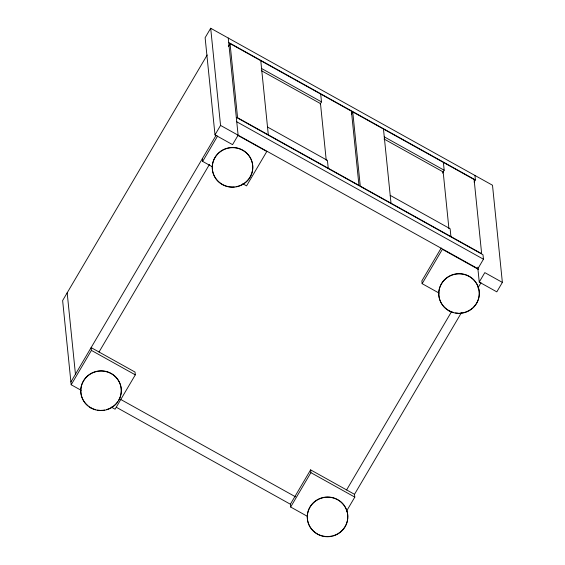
<?xml version="1.0" encoding="UTF-8"?>
<svg xmlns="http://www.w3.org/2000/svg" width="565" height="565" viewBox="0 0 565 565"><rect width="100%" height="100%" fill="white"/><g stroke="black" fill="none" stroke-linecap="round" stroke-linejoin="round"><path stroke-width="0.85" d="M477.736 267.181L479.254 282.076L496.812 291.858L502.37 282.408L492.503 185.235L210.689 28.25L205.123 37.7L214.997 134.866L232.554 144.647L238.112 135.197L228.246 38.032M207.186 54.989L62.63 300.545L71.183 384.758L81.191 390.337M228.338 46.478L230.047 43.569L351.423 111.178L358.959 185.341L237.583 117.725L230.047 43.569M214.997 134.866L220.555 125.416L210.689 28.25M70.9 381.968L216.014 135.459M71.183 384.758L91.41 350.399L91.127 347.602L135.021 372.06L135.303 374.849L115.076 409.208L111.227 407.068M212.68 166.986L202.666 161.406L217.617 136.01M99.009 352.044L209.488 164.366M320.207 104.059L321.492 101.884L320.694 94.065M351.458 114.095L352.744 111.912L474.113 179.529L481.648 253.685L360.272 186.076L352.744 111.912M442.473 173.137L444.182 170.227L443.384 162.409M474.113 182.107L475.398 179.924L474.946 175.454M307.607 516.459L290.664 507.024L290.382 504.227L310.609 469.868L354.509 494.326L354.792 497.115L346.437 511.304M441.216 248.014L421.864 280.883L422.147 283.672L439.09 293.108M290.664 507.024L310.891 472.658L310.609 469.868M422.147 283.672L442.381 249.313L478.576 269.477M346.585 489.954L451.696 311.4M236.297 117.329L482.997 254.751L483.449 259.222L477.891 268.672L220.555 125.416M479.254 282.076L484.812 272.627L502.37 282.408M354.481 494.361L461.393 312.763M477.919 287.959L480.999 282.726M228.698 42.502L475.398 179.924M261.574 68.499L321.492 101.884M384.264 136.85L444.182 170.227M261.327 70.646L320.482 103.6L326.245 160.375M384.016 138.997L443.172 171.944L448.935 228.719M267.513 127.026L327.432 160.404L328.23 168.222M390.21 195.37L450.128 228.747L450.919 236.566M236.756 121.793L483.449 259.222M237.526 135.197L266.793 151.498L246.566 185.864L242.71 183.717M91.41 350.399L135.303 374.849M310.891 472.658L354.792 497.115M120.253 399.194L295.559 496.847M116.334 407.28L290.382 504.227M383.466 129.032L391.001 203.188M260.776 60.681L268.311 134.844M202.383 158.617L202.666 161.406M67.179 292.818L75.449 374.235M88.013 405.804A20.269 19.768 -5.8 0 1 84.764 378.875A20.269 19.768 -5.8 0 1 112.145 374.009A20.269 19.768 -5.8 0 1 118.586 400.366M117.64 401.828A20.269 19.768 -5.8 0 1 106.291 409.653M104.567 410.035A20.269 19.768 -5.8 0 1 101.043 410.36M100.167 410.345A20.269 19.768 -5.8 0 1 97.526 410.077M95.803 409.717A20.269 19.768 -5.8 0 1 89.425 406.849M234.291 186.923A20.269 19.768 -5.8 0 1 213.097 161.682A20.269 19.768 -5.8 0 1 245.069 151.653A20.269 19.768 -5.8 0 1 242.66 184.296M241.891 184.713A20.269 19.768 -5.8 0 1 236.057 186.683M453.794 312.544A20.269 19.768 -5.8 0 1 440.644 285.17A20.269 19.768 -5.8 0 1 470.624 277.154A20.269 19.768 -5.8 0 1 473.364 307.311M472.728 307.904A20.269 19.768 -5.8 0 1 459.917 313.158M458.159 313.172A20.269 19.768 -5.8 0 1 455.517 312.904M347.779 517.505A20.269 19.768 -5.8 0 1 338.435 533.374M337.679 533.826A20.269 19.768 -5.8 0 1 332.799 535.832M331.945 536.037A20.269 19.768 -5.8 0 1 318.187 534.356M317.417 533.946A20.269 19.768 -5.8 0 1 317.382 499.7A20.269 19.768 -5.8 0 1 347.793 516.643M90.937 407.986A20.269 19.768 -5.8 0 0 121.313 390.683A20.269 19.768 -5.8 0 0 90.901 373.74A20.269 19.768 -5.8 0 0 90.937 407.986M222.419 184.635A20.269 19.768 -5.8 0 0 252.795 167.332A20.269 19.768 -5.8 0 0 222.384 150.389A20.269 19.768 -5.8 0 0 222.419 184.635M448.928 310.814A20.269 19.768 -5.8 0 0 479.304 293.51A20.269 19.768 -5.8 0 0 448.893 276.568A20.269 19.768 -5.8 0 0 448.928 310.814M317.438 534.158A20.269 19.768 -5.8 0 0 347.821 516.862A20.269 19.768 -5.8 0 0 317.403 499.919A20.269 19.768 -5.8 0 0 317.438 534.158"/></g></svg>
